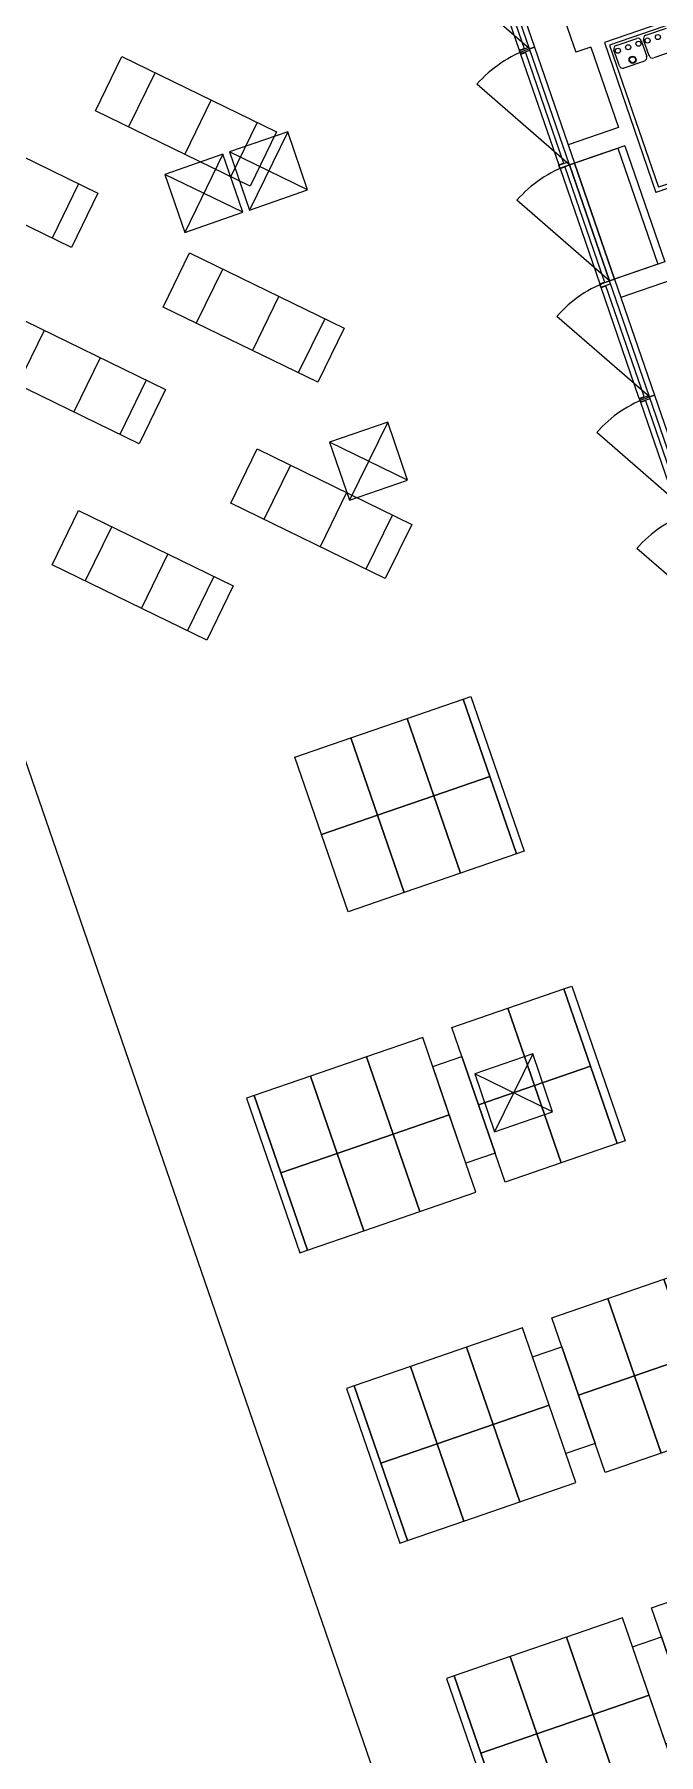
# Model space of a CAD drawing. Extents: x 809431 to 809707, y 818703 to 819368.
# Drawn here: x 809463.38 to 809469.48, y 819271.11 to 819287.93 of the extents above; entities that cross this region are included whole.
import ezdxf

# ---------------------------------------------------------------- set-up
doc = ezdxf.new("R2010")
doc.units = 0
for name, color, linetype in [('Fix Furn', 7, 'Continuous'), ('MAJ060__', 7, 'Continuous'), ('MAJ221__', 7, 'Continuous'), ('MAJ230__', 7, 'Continuous'), ('MAJ322__', 7, 'Continuous'), ('MAJ325__', 7, 'Continuous'), ('MAJ342__', 7, 'Continuous'), ('MAJ421__', 7, 'Continuous'), ('MAJ430_B', 7, 'Continuous'), ('MAJ430_R', 7, 'Continuous'), ('MAJ581__', 7, 'Continuous'), ('MAJ724__', 7, 'Continuous')]:
    doc.layers.add(name, color=color, linetype=linetype)

# ---------------------------------------------------------------- blocks, each defined once
blk = doc.blocks.new('2x5-Seater')
at = {"layer": 'Fix Furn'}
for points in [[(238.683, 161.455), (238.683, 161.375), (237.083, 161.375), (237.083, 161.455)], [(237.883, 161.375), (237.883, 160.795), (237.083, 160.795), (237.083, 161.375)], [(238.683, 161.375), (238.683, 160.795), (237.883, 160.795), (237.883, 161.375)], [(237.883, 160.795), (237.883, 160.215), (237.083, 160.215), (237.083, 160.795)], [(238.683, 160.795), (238.683, 160.215), (237.883, 160.215), (237.883, 160.795)], [(238.383, 159.915), (237.383, 159.915), (237.383, 160.215), (238.383, 160.215)], [(237.883, 159.335), (237.883, 159.915), (237.083, 159.915), (237.083, 159.335)], [(238.683, 159.335), (238.683, 159.915), (237.883, 159.915), (237.883, 159.335)], [(237.883, 158.755), (237.883, 159.335), (237.083, 159.335), (237.083, 158.755)], [(238.683, 158.755), (238.683, 159.335), (237.883, 159.335), (237.883, 158.755)], [(237.883, 158.175), (237.883, 158.755), (237.083, 158.755), (237.083, 158.175)], [(238.683, 158.175), (238.683, 158.755), (237.883, 158.755), (237.883, 158.175)], [(238.683, 158.095), (238.683, 158.175), (237.083, 158.175), (237.083, 158.095)]]:
    blk.add_lwpolyline(points, close=True, dxfattribs=at)
blk = doc.blocks.new('6-Seater without table')
at = {"layer": 'Fix Furn'}
for points in [[(604.684, 150.957), (604.684, 150.877), (603.084, 150.877), (603.084, 150.957)], [(603.884, 150.877), (603.884, 150.297), (603.084, 150.297), (603.084, 150.877)], [(604.684, 150.877), (604.684, 150.297), (603.884, 150.297), (603.884, 150.877)], [(603.884, 150.297), (603.884, 149.717), (603.084, 149.717), (603.084, 150.297)], [(604.684, 150.297), (604.684, 149.717), (603.884, 149.717), (603.884, 150.297)], [(603.884, 149.717), (603.884, 149.137), (603.084, 149.137), (603.084, 149.717)], [(604.684, 149.717), (604.684, 149.137), (603.884, 149.137), (603.884, 149.717)]]:
    blk.add_lwpolyline(points, close=True, dxfattribs=at)

msp = doc.modelspace()

# ---------------------------------------------------------------- linework, layer by layer
at = {"layer": 'MAJ060__'}
for points in [[(809469.064, 819287.817), (809469.265, 819287.886)], [(809469.355, 819287.917), (809469.555, 819287.986)], [(809469.096, 819287.617), (809469.043, 819287.772)], [(809469.309, 819287.864), (809469.363, 819287.709)], [(809469.386, 819287.717), (809469.333, 819287.872)], [(809469.631, 819287.765), (809469.431, 819287.696)], [(809469.341, 819287.665), (809469.14, 819287.596)]]:
    msp.add_lwpolyline(points, dxfattribs=at)
for centre, radius in [((809469.372, 819287.865), 0.025), ((809469.473, 819287.899), 0.025), ((809469.082, 819287.765), 0.025), ((809469.182, 819287.799), 0.025), ((809469.283, 819287.834), 0.025), ((809469.225, 819287.677), 0.035), ((809469.225, 819287.677), 0.03)]:
    msp.add_circle(centre, radius, dxfattribs=at)
for centre, start, end in [((809469.276, 819287.853), 19, 109), ((809469.366, 819287.884), 109, 199), ((809469.076, 819287.784), 109, 199), ((809469.419, 819287.729), 199, 289), ((809469.129, 819287.629), 199, 289), ((809469.329, 819287.698), 289, 19)]:
    msp.add_arc(centre, 0.035, start, end, dxfattribs=at)
at = {"layer": 'MAJ221__'}
for p, q in [((809465.08, 819298.174), (809468.67, 819287.75)), ((809470.372, 819288.336), (809468.949, 819287.846)), ((809468.816, 819287.8), (809468.67, 819287.75)), ((809468.816, 819287.8), (809469.086, 819287.015)), ((809468.949, 819287.846), (809469.453, 819286.38)), ((809469.086, 819287.015), (809468.595, 819286.846)), ((809468.595, 819286.846), (809468.657, 819286.667)), ((809469.148, 819286.836), (809468.657, 819286.667)), ((809469.148, 819286.836), (809469.539, 819285.701)), ((809470.876, 819286.87), (809469.453, 819286.38)), ((809469.539, 819285.701), (809469.047, 819285.532)), ((809469.047, 819285.532), (809469.109, 819285.352)), ((809469.601, 819285.522), (809469.109, 819285.352))]:
    msp.add_line(p, q, dxfattribs=at)
at = {"layer": 'MAJ230__'}
msp.add_line((809434.723, 819363.79), (809487.26, 819211.212), dxfattribs=at)
at = {"layer": 'MAJ322__'}
for p, q in [((809468.219, 819287.784), (809467.313, 819288.572)), ((809468.61, 819286.65), (809467.704, 819287.437)), ((809469, 819285.516), (809468.094, 819286.303)), ((809469.391, 819284.381), (809468.485, 819285.168)), ((809469.781, 819283.246), (809468.876, 819284.034)), ((809470.172, 819282.112), (809469.266, 819282.899))]:
    msp.add_line(p, q, dxfattribs=at)
for centre in [(809468.61, 819286.65), (809469, 819285.516), (809469.391, 819284.381), (809469.781, 819283.246), (809470.172, 819282.112)]:
    msp.add_arc(centre, 1.2, 109, 139, dxfattribs=at)
at = {"layer": 'MAJ325__'}
for points in [[(809468.219, 819287.784), (809467.828, 819288.919), (809467.875, 819288.935), (809468.266, 819287.801)], [(809468.61, 819286.65), (809468.219, 819287.784), (809468.266, 819287.801), (809468.657, 819286.666)], [(809469, 819285.516), (809468.609, 819286.65), (809468.657, 819286.667), (809469.047, 819285.532)], [(809468.657, 819286.667), (809468.609, 819286.65), (809469, 819285.516), (809469.047, 819285.532)], [(809469.391, 819284.381), (809469, 819285.516), (809469.047, 819285.532), (809469.438, 819284.397)], [(809469.781, 819283.246), (809469.391, 819284.381), (809469.438, 819284.397), (809469.829, 819283.263)]]:
    msp.add_lwpolyline(points, close=True, dxfattribs=at)
at = {"layer": 'MAJ342__'}
for p, q in [((809467.74, 819288.868), (809468.118, 819287.771)), ((809467.787, 819288.884), (809468.165, 819287.788)), ((809468.118, 819287.771), (809468.165, 819287.788)), ((809468.119, 819287.767), (809468.214, 819287.799)), ((809468.119, 819287.767), (809468.124, 819287.752)), ((809468.124, 819287.752), (809468.119, 819287.767)), ((809468.122, 819287.768), (809468.12, 819287.772)), ((809468.129, 819287.738), (809468.124, 819287.752)), ((809468.124, 819287.752), (809468.129, 819287.738)), ((809468.129, 819287.738), (809468.224, 819287.77)), ((809468.131, 819287.733), (809468.178, 819287.749)), ((809468.131, 819287.733), (809468.503, 819286.651)), ((809468.134, 819287.734), (809468.132, 819287.739)), ((809468.162, 819287.787), (809468.164, 819287.782)), ((809468.174, 819287.753), (809468.175, 819287.748)), ((809468.178, 819287.749), (809468.551, 819286.667)), ((809468.503, 819286.651), (809468.551, 819286.667)), ((809468.505, 819286.646), (809468.6, 819286.679)), ((809468.505, 819286.646), (809468.515, 819286.618)), ((809468.515, 819286.618), (809468.505, 819286.646)), ((809468.508, 819286.647), (809468.506, 819286.652)), ((809468.515, 819286.618), (809468.51, 819286.632)), ((809468.51, 819286.632), (809468.515, 819286.618)), ((809468.515, 819286.618), (809468.612, 819286.651)), ((809468.515, 819286.618), (809468.609, 819286.65)), ((809468.516, 819286.613), (809468.564, 819286.629)), ((809468.516, 819286.613), (809468.904, 819285.488)), ((809468.518, 819286.619), (809468.519, 819286.614)), ((809468.519, 819286.614), (809468.518, 819286.619)), ((809468.548, 819286.666), (809468.549, 819286.661)), ((809468.559, 819286.633), (809468.561, 819286.628)), ((809468.559, 819286.633), (809468.561, 819286.628)), ((809468.564, 819286.629), (809468.951, 819285.504)), ((809468.904, 819285.488), (809468.951, 819285.504)), ((809468.905, 819285.483), (809469.002, 819285.517)), ((809468.905, 819285.483), (809469, 819285.516)), ((809468.915, 819285.455), (809468.905, 819285.483)), ((809468.905, 819285.483), (809468.915, 819285.455)), ((809468.905, 819285.483), (809468.915, 819285.455)), ((809468.915, 819285.455), (809468.905, 819285.483)), ((809468.908, 819285.484), (809468.907, 819285.489)), ((809468.915, 819285.455), (809469.01, 819285.487)), ((809468.917, 819285.45), (809468.964, 819285.466)), ((809469.29, 819284.367), (809468.917, 819285.45)), ((809468.918, 819285.456), (809468.92, 819285.451)), ((809468.948, 819285.503), (809468.95, 819285.498)), ((809468.961, 819285.465), (809468.96, 819285.47)), ((809469.337, 819284.384), (809468.964, 819285.466)), ((809469.29, 819284.367), (809469.337, 819284.384)), ((809469.291, 819284.363), (809469.386, 819284.395)), ((809469.301, 819284.334), (809469.291, 819284.363)), ((809469.291, 819284.363), (809469.301, 819284.334)), ((809469.291, 819284.363), (809469.301, 819284.334)), ((809469.301, 819284.334), (809469.291, 819284.363)), ((809469.292, 819284.368), (809469.294, 819284.364)), ((809469.301, 819284.334), (809469.396, 819284.367)), ((809469.301, 819284.334), (809469.396, 819284.367)), ((809469.336, 819284.378), (809469.334, 819284.383)), ((809469.303, 819284.33), (809469.35, 819284.346)), ((809469.303, 819284.33), (809469.68, 819283.233)), ((809469.305, 819284.331), (809469.304, 819284.335)), ((809469.345, 819284.35), (809469.347, 819284.345)), ((809469.35, 819284.346), (809469.728, 819283.249))]:
    msp.add_line(p, q, dxfattribs=at)
at = {"layer": 'MAJ421__'}
for p, q in [((809470.347, 819288.285), (809468.999, 819287.821)), ((809468.999, 819287.821), (809469.478, 819286.431)), ((809470.825, 819286.895), (809469.478, 819286.431))]:
    msp.add_line(p, q, dxfattribs=at)
at = {"layer": 'MAJ430_B'}
for p, q in [((809465.855, 819286.971), (809465.483, 819286.208)), ((809465.221, 819286.753), (809464.849, 819285.99)), ((809466.05, 819286.404), (809465.288, 819286.776)), ((809465.417, 819286.186), (809464.654, 819286.557)), ((809466.832, 819284.134), (809466.46, 819283.372)), ((809467.027, 819283.567), (809466.264, 819283.939))]:
    msp.add_line(p, q, dxfattribs=at)
for points in [[(809465.288, 819286.776), (809465.483, 819286.208), (809466.05, 819286.404), (809465.855, 819286.971)], [(809464.654, 819286.557), (809464.849, 819285.99), (809465.417, 819286.186), (809465.221, 819286.753)], [(809466.264, 819283.939), (809466.46, 819283.372), (809467.027, 819283.567), (809466.832, 819284.134)]]:
    msp.add_lwpolyline(points, close=True, dxfattribs=at)
at = {"layer": 'MAJ430_R'}
for p, q in [((809468.249, 819277.96), (809467.877, 819277.197)), ((809468.444, 819277.392), (809467.682, 819277.764))]:
    msp.add_line(p, q, dxfattribs=at)
msp.add_lwpolyline([(809467.682, 819277.764), (809467.877, 819277.197), (809468.444, 819277.392), (809468.249, 819277.96)], close=True, dxfattribs=at)
at = {"layer": 'MAJ581__'}
msp.add_lwpolyline([(809469, 819285.516), (809468.609, 819286.65), (809469.082, 819286.813), (809469.473, 819285.678)], close=True, dxfattribs=at)
at = {"layer": 'MAJ724__'}
for p, q in [((809464.56, 819287.551), (809464.301, 819287.021)), ((809465.108, 819287.284), (809464.849, 819286.754)), ((809465.557, 819287.065), (809465.299, 819286.535)), ((809463.812, 819286.464), (809463.554, 819285.934)), ((809465.22, 819285.633), (809464.962, 819285.102)), ((809465.769, 819285.365), (809465.51, 819284.835)), ((809463.475, 819285.032), (809463.217, 819284.502)), ((809466.218, 819285.146), (809465.959, 819284.616)), ((809464.024, 819284.764), (809463.765, 819284.234)), ((809464.473, 819284.545), (809464.214, 819284.015)), ((809465.881, 819283.714), (809465.622, 819283.184)), ((809466.429, 819283.446), (809466.171, 819282.916)), ((809466.879, 819283.227), (809466.62, 819282.697)), ((809464.136, 819283.113), (809463.877, 819282.583)), ((809464.684, 819282.846), (809464.426, 819282.315)), ((809465.134, 819282.626), (809464.875, 819282.096))]:
    msp.add_line(p, q, dxfattribs=at)
for points in [[(809465.487, 819286.443), (809463.977, 819287.179), (809464.236, 819287.709), (809465.746, 819286.973)], [(809463.742, 819285.842), (809462.232, 819286.578), (809462.491, 819287.108), (809464.001, 819286.372)], [(809466.148, 819284.524), (809464.638, 819285.26), (809464.897, 819285.79), (809466.407, 819285.054)], [(809464.403, 819283.923), (809462.893, 819284.659), (809463.152, 819285.19), (809464.662, 819284.453)], [(809466.809, 819282.605), (809465.299, 819283.341), (809465.557, 819283.872), (809467.067, 819283.135)], [(809465.064, 819282.004), (809463.554, 819282.74), (809463.812, 819283.271), (809465.322, 819282.534)]]:
    msp.add_lwpolyline(points, close=True, dxfattribs=at)

# ---------------------------------------------------------------- block references
at = {"layer": 'MAJ724__', "rotation": -71.0001098042651}
for name, p in [('6-Seater without table', (809128.569, 819802.534)), ('2x5-Seater', (809238.785, 819450.222)), ('2x5-Seater', (809239.762, 819447.385)), ('2x5-Seater', (809240.738, 819444.548))]:
    msp.add_blockref(name, p, dxfattribs=at)

doc.saveas('drawing.dxf')
